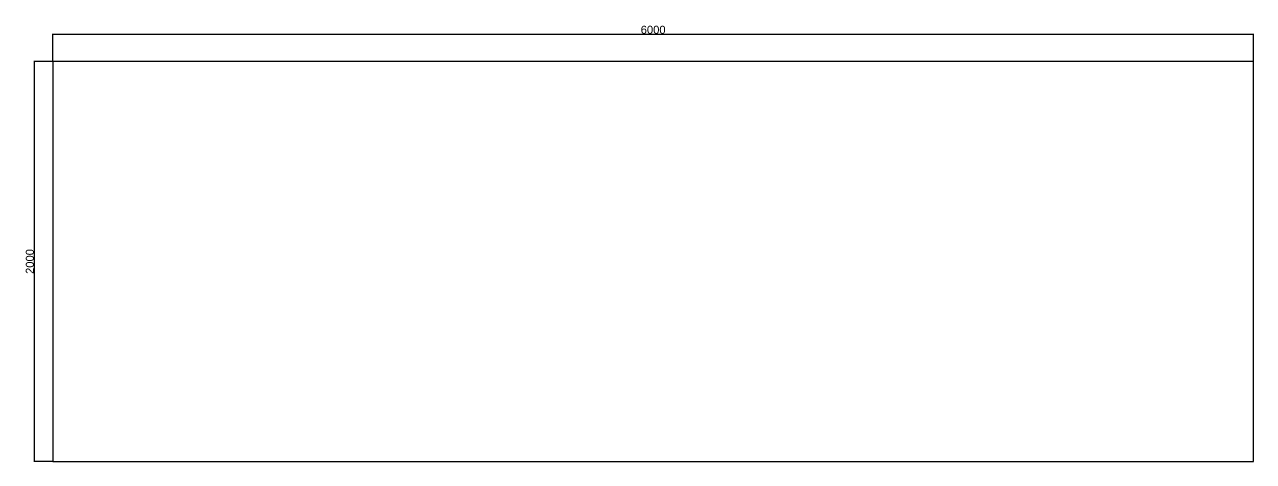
# Model space of a CAD drawing. Header units: millimetres. Extents: x 397 to 22000, y -812 to 12499.
# Drawn here: x 15859 to 22000, y 10314 to 12499 of the extents above; entities that cross this region are included whole.
import ezdxf

# ---------------------------------------------------------------- set-up
doc = ezdxf.new("R2010")
doc.units = ezdxf.units.MM
doc.styles.get("Standard").update_dxf_attribs({"font": 'arial.ttf'})
doc.dimstyles.new('边框总尺寸', dxfattribs={"dimtxt": 40, "dimasz": 2.5, "dimexe": 1.25, "dimexo": 0.625, "dimtad": 1, "dimtxsty": 'Standard', "dimcen": 2.5, "dimclrd": 6, "dimclre": 6, "dimclrt": 6, "dimadec": 0, "dimazin": 0, "dimtfac": 1, "dimtmove": 0, "dimatfit": 3, "dimfxl": 1, "dimarcsym": 0})

# ---------------------------------------------------------------- blocks, each defined once
blk = doc.blocks.new('*D308')
at = {"color": 6, "lineweight": -2, "transparency": 16777216}
for p, q in [((15999.7, 12314), (15904.8, 12314)), ((15906.1, 12311.5), (15906.1, 10316.5)), ((15999.7, 10314), (15904.8, 10314))]:
    blk.add_line(p, q, dxfattribs=at)
at = {"color": 6, "transparency": 16777216}
for points in [[(15905.7, 12311.5), (15906.5, 12311.5), (15906.1, 12314)], [(15905.7, 10316.5), (15906.5, 10316.5), (15906.1, 10314)]]:
    blk.add_solid(points, dxfattribs=at)
at = {"layer": 'Defpoints', "color": 0, "transparency": 16777216}
for p in [(16000.3, 12314), (15906.1, 10314), (16000.3, 10314)]:
    blk.add_point(p, dxfattribs=at)
at = {"color": 6, "transparency": 16777216, "insert": (15885, 11314), "char_height": 40, "attachment_point": 5, "rotation": 90}
blk.add_mtext('2000', dxfattribs=at)
blk = doc.blocks.new('*D309')
at = {"color": 6, "lineweight": -2, "transparency": 16777216}
for p, q in [((16000.3, 12314.7), (16000.3, 12453)), ((16002.8, 12451.8), (21997.8, 12451.8)), ((22000.3, 12314.7), (22000.3, 12453))]:
    blk.add_line(p, q, dxfattribs=at)
at = {"color": 6, "transparency": 16777216}
for points in [[(16002.8, 12452.2), (16002.8, 12451.4), (16000.3, 12451.8)], [(21997.8, 12452.2), (21997.8, 12451.4), (22000.3, 12451.8)]]:
    blk.add_solid(points, dxfattribs=at)
at = {"layer": 'Defpoints', "color": 0, "transparency": 16777216}
for p in [(22000.3, 12451.8), (16000.3, 12314), (22000.3, 12314)]:
    blk.add_point(p, dxfattribs=at)
at = {"color": 6, "transparency": 16777216, "insert": (19000.3, 12472.8), "char_height": 40, "attachment_point": 5}
blk.add_mtext('6000', dxfattribs=at)

msp = doc.modelspace()

# ---------------------------------------------------------------- linework, layer by layer
for p, q in [((16000.322, 12314.032), (16000.322, 10314.032)), ((22000.322, 12314.032), (16000.322, 12314.032)), ((22000.322, 10314.032), (22000.322, 12314.032)), ((16000.322, 10314.032), (22000.322, 10314.032))]:
    msp.add_line(p, q)

# ---------------------------------------------------------------- dimensions: what is measured, and where the dimension line sits
for p2, distance, picture, middle in [((22000.322, 12314.032), 137.746, '*D309', (19000.322, 12472.826)), ((16000.322, 10314.032), -94.255, '*D308', (15885.019, 11314.032))]:
    dim = msp.add_aligned_dim(p1=(16000.322, 12314.032), p2=p2, distance=distance, dimstyle='边框总尺寸')
    dim.commit()
    dim.dimension.update_dxf_attribs({"geometry": picture, "text_midpoint": middle})

doc.saveas('drawing.dxf')
